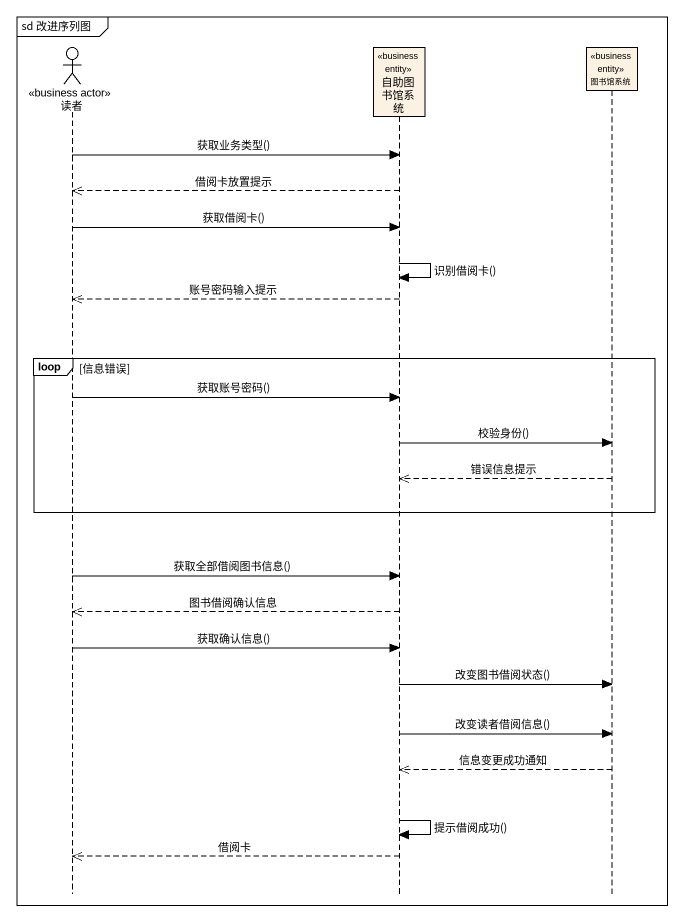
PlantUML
@startuml
mainframe sd 改进序列图
hide footbox
actor 读者 <<business actor>>
participant 自助图书馆系统 <<business entity>>
participant 图书馆系统 <<business entity>>

读者 -> 自助图书馆系统 : 获取业务类型()
自助图书馆系统 -->> 读者 : 借阅卡放置提示
读者 -> 自助图书馆系统 : 获取借阅卡()
自助图书馆系统 -> 自助图书馆系统 : 识别借阅卡()
自助图书馆系统 -->> 读者 : 账号密码输入提示
loop 信息错误
  读者 -> 自助图书馆系统 : 获取账号密码()
  自助图书馆系统 -> 图书馆系统 : 校验身份()
  图书馆系统 -->> 自助图书馆系统 : 错误信息提示
end
读者 -> 自助图书馆系统 : 获取全部借阅图书信息()
自助图书馆系统 -->> 读者 : 图书借阅确认信息
读者 -> 自助图书馆系统 : 获取确认信息()
自助图书馆系统 -> 图书馆系统 : 改变图书借阅状态()
自助图书馆系统 -> 图书馆系统 : 改变读者借阅信息()
图书馆系统 -->> 自助图书馆系统 : 信息变更成功通知
自助图书馆系统 -> 自助图书馆系统 : 提示借阅成功()
自助图书馆系统 -->> 读者 : 借阅卡
@enduml
